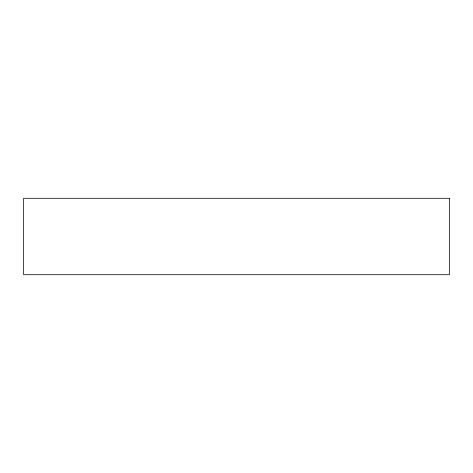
<?xml version="1.0" encoding="UTF-8"?>
<svg xmlns="http://www.w3.org/2000/svg" width="473" height="473" viewBox="0 0 473 473"><rect width="100%" height="100%" fill="white"/><g stroke="black" fill="none" stroke-linecap="round" stroke-linejoin="round"><path stroke-width="0.71" d="M449.35 198.293L23.65 198.293L23.65 274.707L449.35 274.707L449.35 198.293"/></g></svg>
